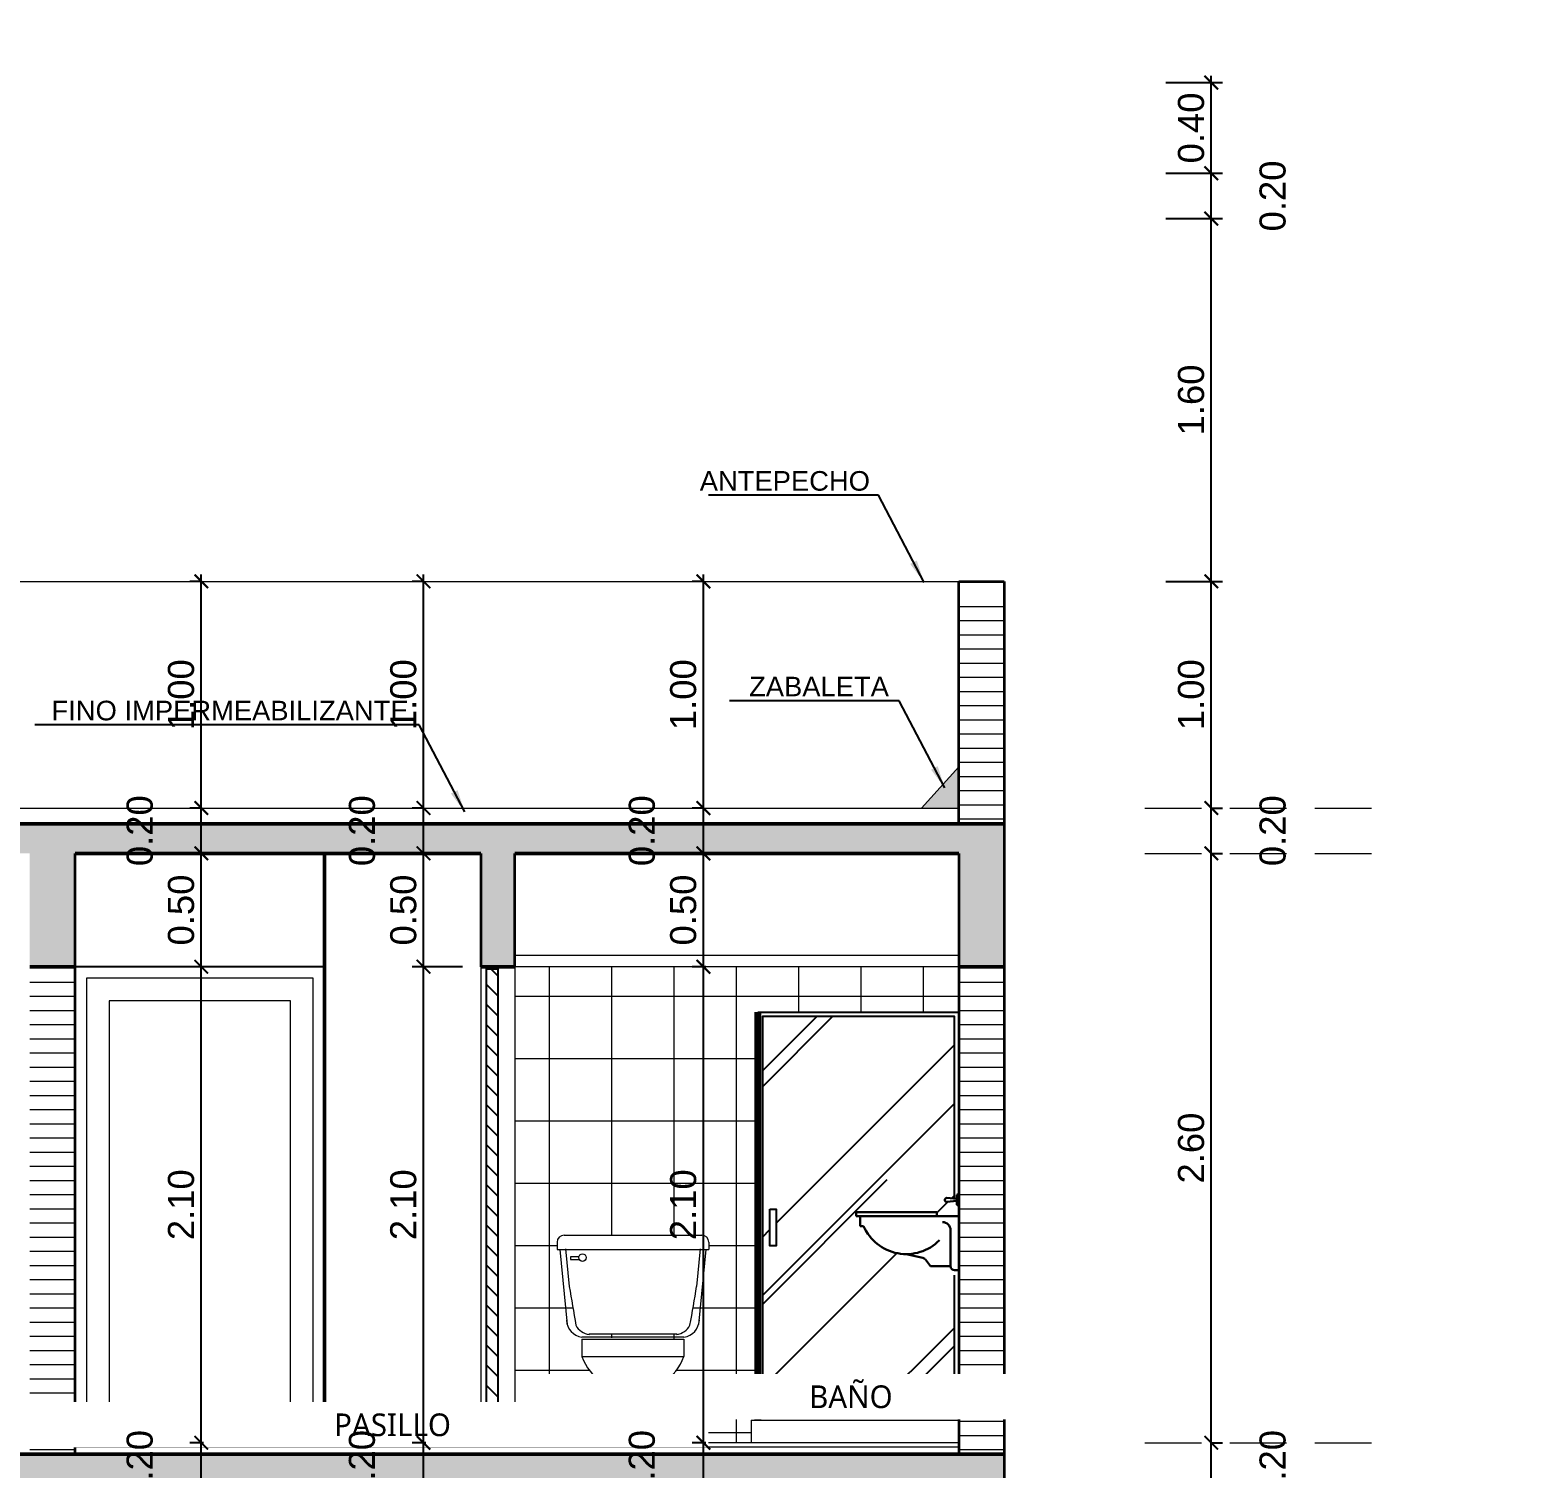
# Model space of a CAD drawing. Header units: feet. Extents: x -417 to 46, y -646 to -218.
# Drawn here: x -76.28 to -69.72, y -604.17 to -597.82 of the extents above; entities that cross this region are included whole.
import ezdxf

# ---------------------------------------------------------------- set-up
doc = ezdxf.new("R2010")
doc.units = ezdxf.units.FT
doc.header["$MEASUREMENT"] = 0
doc.linetypes.add('HIDDEN', pattern=[0.375, 0.25, -0.125])
for name, color, linetype, lineweight in [('A-WALL', 4, 'Continuous', 25), ('DIM-COTAS', 1, 'Continuous', 5), ('FURN', 2, 'Continuous', 30), ('HATH', 8, 'Continuous', 5), ('MB', 2, 'Continuous', 20), ('muros', 4, 'Continuous', 50), ('Piso', 8, 'Continuous', 9), ('PUERTA', 8, 'Continuous', 9), ('TXT', 2, 'Continuous', 9), ('VUELOS', 8, 'HIDDEN', 0)]:
    doc.layers.add(name, color=color, linetype=linetype, lineweight=lineweight)
doc.layers.add('CRISTAL', color=7, linetype='Continuous', true_color=0x0061c2)
for name, color, linetype in [('DIM', 10, 'Continuous'), ('RELLENO', 8, 'Continuous'), ('TEXXT', 8, 'Continuous')]:
    doc.layers.add(name, color=color, linetype=linetype)
doc.styles.add('ads', font='trebuc.ttf', dxfattribs={"height": 0.14})
doc.styles.add('DAMIAN', font='arial.ttf', dxfattribs={"height": 0.12})
doc.styles.get("Standard").update_dxf_attribs({"font": 'arial.ttf', "height": 0.115})
doc.dimstyles.new('KEILY', dxfattribs={"dimtxt": 0.115, "dimasz": 0.06, "dimexe": 0.05, "dimexo": 0.2, "dimgap": 0.03, "dimtad": 1, "dimzin": 1, "dimdsep": 46, "dimtxsty": 'Standard', "dimblk": 'ARCHTICK', "dimcen": 2.5, "dimdle": 0.03, "dimclrd": 256, "dimclre": 256, "dimclrt": 7, "dimadec": 0, "dimazin": 0, "dimtfac": 1, "dimtmove": 2, "dimatfit": 3, "dimfxl": 0.2, "dimfxlon": 1, "dimtolj": 1, "dimtzin": 1, "dimarcsym": 0})

# ---------------------------------------------------------------- blocks, each defined once
blk = doc.blocks.new('A$C61FD6AA4')
at = {"layer": 'RELLENO'}
h = blk.add_hatch(dxfattribs=at)
h.set_pattern_fill('ANSI31', color=256, scale=0.5)
h.set_pattern_definition([(45, (-53.53432, 257.28586), (-0.044194174, 0.044194174), [])])
h.paths.add_polyline_path([(0, 0), (0.05, 0), (0.05, 2.08), (0, 2.08)])
at = {"color": 2}
blk.add_lwpolyline([(0, 0), (0.05, 0), (0.05, 2.08), (0, 2.08)], close=True, dxfattribs=at)
blk = doc.blocks.new('A$C55570C40')
at = {"layer": 'MB', "linetype": 'Continuous'}
for p, q in [((19.4803, 8.6811), (19.4803, 8.6495)), ((19.5119, 8.7127), (20.1186, 8.7127)), ((20.1502, 8.6811), (20.1502, 8.6495)), ((19.4803, 8.6495), (20.1502, 8.6495)), ((19.4929, 8.6495), (19.5253, 8.3188)), ((19.5181, 8.652), (19.5343, 8.4866)), ((19.5777, 8.617), (19.5395, 8.617)), ((19.5395, 8.617), (19.5395, 8.6054)), ((19.5395, 8.6054), (19.5781, 8.6056)), ((20.1124, 8.652), (20.0962, 8.4866)), ((20.1376, 8.6495), (20.1052, 8.3188)), ((20.0102, 8.2754), (19.6203, 8.2754)), ((20.0403, 8.2627), (19.5903, 8.2627)), ((19.5903, 8.2531), (20.0403, 8.2531)), ((19.5903, 8.2531), (19.5903, 8.1772)), ((20.0403, 8.2531), (20.0403, 8.1772)), ((19.5903, 8.1772), (20.0403, 8.1772)), ((19.6699, 7.7968), (19.7253, 8.0374)), ((19.9606, 7.7968), (19.9052, 8.0374)), ((19.9606, 7.7968), (19.6699, 7.7968))]:
    blk.add_line(p, q, dxfattribs=at)
blk.add_circle((19.5927, 8.6137), 0.0167, dxfattribs=at)
for centre, radius, start, end in [((19.5119, 8.6811), 0.0316, 90, 180), ((20.1186, 8.6811), 0.0316, 0, 90), ((29.5165, 10.114), 10.114, 189.25939, 190.24292), ((10.114, 10.114), 10.114, 349.75708, 350.74061), ((19.6008, 8.3406), 0.0786, 182.28768, 262.26796), ((20.0297, 8.3406), 0.0786, 277.73204, 357.71232), ((19.6289, 8.3474), 0.0726, 206.09365, 265.23631), ((20.0016, 8.3474), 0.0726, 274.76369, 333.90635), ((19.8153, 8.2594), 0.2395, 200.06682, 339.93318)]:
    blk.add_arc(centre, radius, start, end, dxfattribs=at)
blk = doc.blocks.new('A$C34696CBE')
at = {"layer": 'FURN', "linetype": 'ByBlock'}
for p, q in [((0.4445, 0.3245), (0.4, 0.3289)), ((0.4445, 0.3423), (0.4534, 0.3467)), ((0.4445, 0.2978), (0.4445, 0.3423)), ((0.4534, 0.3467), (0.4534, 0.2934)), ((0, 0.2667), (0, 0.2489)), ((0.3556, 0.2667), (0, 0.2667)), ((0.3556, 0.2489), (0.3556, 0.2667)), ((0.4, 0.3112), (0.4445, 0.3156)), ((0.4534, 0.2934), (0.4445, 0.2978)), ((0.4534, 0.2489), (0, 0.2489)), ((0.0178, 0.2489), (0.0178, 0.2045)), ((0.0178, 0.2045), (0.0325, 0.2045)), ((0.4534, 0.2489), (0.4534, 0)), ((0.4165, 0.0279), (0.4165, 0.1867)), ((0.2209, 0.0813), (0.2939, 0.0647)), ((0.3052, 0.0578), (0.3276, 0.0279)), ((0.3276, 0.0279), (0.4165, 0.0279)), ((0.452, 0.0102), (0.4342, 0.0102))]:
    blk.add_line(p, q, dxfattribs=at)
for centre, radius, start, end in [((0.4, 0.32), 0.00889, 90, 270), ((0.2209, 0.2869), 0.2057, 203.64102, 315.28389), ((0.3809, 0.1867), 0.0356, 0, 90), ((0.2909, 0.0471), 0.0178, 36.8699, 80.53768), ((0.4342, 0.0279), 0.0178, 180, 270)]:
    blk.add_arc(centre, radius, start, end, dxfattribs=at)
blk = doc.blocks.new('_ArchTick')
at = {"layer": 'DIM-COTAS', "color": 0, "const_width": 0.15}
blk.add_lwpolyline([(-0.5, -0.5), (0.5, 0.5)], dxfattribs=at)
blk = doc.blocks.new('*D2965')
at = {"layer": 'Defpoints', "color": 0, "transparency": 16777216}
for p in [(-73.3094, -604.0551), (-73.3077, -604.0551), (-73.3138, -604.2551)]:
    blk.add_point(p, dxfattribs=at)
at = {"layer": 'DIM', "lineweight": -2, "transparency": 16777216}
for p, q in [((-73.3094, -604.2851), (-73.3094, -604.0251)), ((-73.3094, -604.0551), (-73.3594, -604.0551)), ((-73.3094, -604.2551), (-73.2594, -604.2551))]:
    blk.add_line(p, q, dxfattribs=at)
at = {"layer": 'DIM', "lineweight": -2, "transparency": 16777216, "xscale": 0.06, "yscale": 0.06, "zscale": 0.06}
for p, rotation in [((-73.3094, -604.0551), 90), ((-73.3094, -604.2551), 270)]:
    blk.add_blockref('_ArchTick', p, dxfattribs=dict(at, rotation=rotation))
at = {"layer": 'DIM', "color": 7, "transparency": 16777216, "insert": (-73.5805, -604.1551), "char_height": 0.115, "attachment_point": 5, "rotation": 90}
blk.add_mtext('\\A1;0.20', dxfattribs=at)
blk = doc.blocks.new('*D2966')
at = {"layer": 'Defpoints', "color": 0, "transparency": 16777216}
for p in [(-73.3094, -601.9551), (-73.0991, -601.9551), (-73.0991, -604.0551)]:
    blk.add_point(p, dxfattribs=at)
at = {"layer": 'DIM', "lineweight": -2, "transparency": 16777216}
for p, q in [((-73.3094, -604.0851), (-73.3094, -601.9251)), ((-73.2991, -601.9551), (-73.3594, -601.9551)), ((-73.2991, -604.0551), (-73.3594, -604.0551))]:
    blk.add_line(p, q, dxfattribs=at)
at = {"layer": 'DIM', "lineweight": -2, "transparency": 16777216, "xscale": 0.06, "yscale": 0.06, "zscale": 0.06}
for p, rotation in [((-73.3094, -601.9551), 90), ((-73.3094, -604.0551), 270)]:
    blk.add_blockref('_ArchTick', p, dxfattribs=dict(at, rotation=rotation))
at = {"layer": 'DIM', "color": 7, "transparency": 16777216, "insert": (-73.3981, -603.0051), "char_height": 0.115, "attachment_point": 5, "rotation": 90}
blk.add_mtext('\\A1;2.10', dxfattribs=at)
blk = doc.blocks.new('*D2967')
at = {"layer": 'Defpoints', "color": 0, "transparency": 16777216}
for p in [(-73.3138, -601.4551), (-73.3094, -601.4551), (-73.0991, -601.9551)]:
    blk.add_point(p, dxfattribs=at)
at = {"layer": 'DIM', "lineweight": -2, "transparency": 16777216}
for p, q in [((-73.3094, -601.9851), (-73.3094, -601.4251)), ((-73.3094, -601.4551), (-73.2594, -601.4551)), ((-73.2991, -601.9551), (-73.3594, -601.9551))]:
    blk.add_line(p, q, dxfattribs=at)
at = {"layer": 'DIM', "lineweight": -2, "transparency": 16777216, "xscale": 0.06, "yscale": 0.06, "zscale": 0.06}
for p, rotation in [((-73.3094, -601.4551), 90), ((-73.3094, -601.9551), 270)]:
    blk.add_blockref('_ArchTick', p, dxfattribs=dict(at, rotation=rotation))
at = {"layer": 'DIM', "color": 7, "transparency": 16777216, "insert": (-73.3981, -601.7051), "char_height": 0.115, "attachment_point": 5, "rotation": 90}
blk.add_mtext('\\A1;0.50', dxfattribs=at)
blk = doc.blocks.new('*D2968')
at = {"layer": 'Defpoints', "color": 0, "transparency": 16777216}
for p in [(-73.3094, -601.2551), (-73.3077, -601.2551), (-73.3138, -601.4551)]:
    blk.add_point(p, dxfattribs=at)
at = {"layer": 'DIM', "lineweight": -2, "transparency": 16777216}
for p, q in [((-73.3094, -601.4851), (-73.3094, -601.2251)), ((-73.3094, -601.2551), (-73.3594, -601.2551)), ((-73.3094, -601.4551), (-73.2594, -601.4551))]:
    blk.add_line(p, q, dxfattribs=at)
at = {"layer": 'DIM', "lineweight": -2, "transparency": 16777216, "xscale": 0.06, "yscale": 0.06, "zscale": 0.06}
for p, rotation in [((-73.3094, -601.2551), 90), ((-73.3094, -601.4551), 270)]:
    blk.add_blockref('_ArchTick', p, dxfattribs=dict(at, rotation=rotation))
at = {"layer": 'DIM', "color": 7, "transparency": 16777216, "insert": (-73.5805, -601.3551), "char_height": 0.115, "attachment_point": 5, "rotation": 90}
blk.add_mtext('\\A1;0.20', dxfattribs=at)
blk = doc.blocks.new('*D2969')
at = {"layer": 'Defpoints', "color": 0, "transparency": 16777216}
for p in [(-73.3094, -600.2551), (-73.3031, -600.2551), (-73.3077, -601.2551)]:
    blk.add_point(p, dxfattribs=at)
at = {"layer": 'DIM', "lineweight": -2, "transparency": 16777216}
for p, q in [((-73.3094, -601.2851), (-73.3094, -600.2251)), ((-73.3094, -600.2551), (-73.3594, -600.2551)), ((-73.3094, -601.2551), (-73.3594, -601.2551))]:
    blk.add_line(p, q, dxfattribs=at)
at = {"layer": 'DIM', "lineweight": -2, "transparency": 16777216, "xscale": 0.06, "yscale": 0.06, "zscale": 0.06}
for p, rotation in [((-73.3094, -600.2551), 90), ((-73.3094, -601.2551), 270)]:
    blk.add_blockref('_ArchTick', p, dxfattribs=dict(at, rotation=rotation))
at = {"layer": 'DIM', "color": 7, "transparency": 16777216, "insert": (-73.3981, -600.7551), "char_height": 0.115, "attachment_point": 5, "rotation": 90}
blk.add_mtext('\\A1;1.00', dxfattribs=at)
blk = doc.blocks.new('*D2975')
at = {"layer": 'Defpoints', "color": 0, "transparency": 16777216}
for p in [(-74.5444, -604.0551), (-74.5426, -604.0551), (-74.5487, -604.2551)]:
    blk.add_point(p, dxfattribs=at)
at = {"layer": 'DIM', "lineweight": -2, "transparency": 16777216}
for p, q in [((-74.5444, -604.2851), (-74.5444, -604.0251)), ((-74.5444, -604.0551), (-74.5944, -604.0551)), ((-74.5444, -604.2551), (-74.4944, -604.2551))]:
    blk.add_line(p, q, dxfattribs=at)
at = {"layer": 'DIM', "lineweight": -2, "transparency": 16777216, "xscale": 0.06, "yscale": 0.06, "zscale": 0.06}
for p, rotation in [((-74.5444, -604.0551), 90), ((-74.5444, -604.2551), 270)]:
    blk.add_blockref('_ArchTick', p, dxfattribs=dict(at, rotation=rotation))
at = {"layer": 'DIM', "color": 7, "transparency": 16777216, "insert": (-74.8155, -604.1551), "char_height": 0.115, "attachment_point": 5, "rotation": 90}
blk.add_mtext('\\A1;0.20', dxfattribs=at)
blk = doc.blocks.new('*D2976')
at = {"layer": 'Defpoints', "color": 0, "transparency": 16777216}
for p in [(-74.5444, -601.9551), (-74.1726, -601.9551), (-74.3341, -604.0551)]:
    blk.add_point(p, dxfattribs=at)
at = {"layer": 'DIM', "lineweight": -2, "transparency": 16777216}
for p, q in [((-74.5444, -604.0851), (-74.5444, -601.9251)), ((-74.3726, -601.9551), (-74.5944, -601.9551)), ((-74.5341, -604.0551), (-74.5944, -604.0551))]:
    blk.add_line(p, q, dxfattribs=at)
at = {"layer": 'DIM', "lineweight": -2, "transparency": 16777216, "xscale": 0.06, "yscale": 0.06, "zscale": 0.06}
for p, rotation in [((-74.5444, -601.9551), 90), ((-74.5444, -604.0551), 270)]:
    blk.add_blockref('_ArchTick', p, dxfattribs=dict(at, rotation=rotation))
at = {"layer": 'DIM', "color": 7, "transparency": 16777216, "insert": (-74.6331, -603.0051), "char_height": 0.115, "attachment_point": 5, "rotation": 90}
blk.add_mtext('\\A1;2.10', dxfattribs=at)
blk = doc.blocks.new('*D2977')
at = {"layer": 'Defpoints', "color": 0, "transparency": 16777216}
for p in [(-74.5487, -601.4551), (-74.5444, -601.4551), (-74.1726, -601.9551)]:
    blk.add_point(p, dxfattribs=at)
at = {"layer": 'DIM', "lineweight": -2, "transparency": 16777216}
for p, q in [((-74.5444, -601.9851), (-74.5444, -601.4251)), ((-74.5444, -601.4551), (-74.4944, -601.4551)), ((-74.3726, -601.9551), (-74.5944, -601.9551))]:
    blk.add_line(p, q, dxfattribs=at)
at = {"layer": 'DIM', "lineweight": -2, "transparency": 16777216, "xscale": 0.06, "yscale": 0.06, "zscale": 0.06}
for p, rotation in [((-74.5444, -601.4551), 90), ((-74.5444, -601.9551), 270)]:
    blk.add_blockref('_ArchTick', p, dxfattribs=dict(at, rotation=rotation))
at = {"layer": 'DIM', "color": 7, "transparency": 16777216, "insert": (-74.6331, -601.7051), "char_height": 0.115, "attachment_point": 5, "rotation": 90}
blk.add_mtext('\\A1;0.50', dxfattribs=at)
blk = doc.blocks.new('*D2978')
at = {"layer": 'Defpoints', "color": 0, "transparency": 16777216}
for p in [(-74.5444, -601.2551), (-74.5426, -601.2551), (-74.5487, -601.4551)]:
    blk.add_point(p, dxfattribs=at)
at = {"layer": 'DIM', "lineweight": -2, "transparency": 16777216}
for p, q in [((-74.5444, -601.4851), (-74.5444, -601.2251)), ((-74.5444, -601.2551), (-74.5944, -601.2551)), ((-74.5444, -601.4551), (-74.4944, -601.4551))]:
    blk.add_line(p, q, dxfattribs=at)
at = {"layer": 'DIM', "lineweight": -2, "transparency": 16777216, "xscale": 0.06, "yscale": 0.06, "zscale": 0.06}
for p, rotation in [((-74.5444, -601.2551), 90), ((-74.5444, -601.4551), 270)]:
    blk.add_blockref('_ArchTick', p, dxfattribs=dict(at, rotation=rotation))
at = {"layer": 'DIM', "color": 7, "transparency": 16777216, "insert": (-74.8155, -601.3551), "char_height": 0.115, "attachment_point": 5, "rotation": 90}
blk.add_mtext('\\A1;0.20', dxfattribs=at)
blk = doc.blocks.new('*D2979')
at = {"layer": 'Defpoints', "color": 0, "transparency": 16777216}
for p in [(-74.5444, -600.2551), (-74.538, -600.2551), (-74.5426, -601.2551)]:
    blk.add_point(p, dxfattribs=at)
at = {"layer": 'DIM', "lineweight": -2, "transparency": 16777216}
for p, q in [((-74.5444, -601.2851), (-74.5444, -600.2251)), ((-74.5444, -600.2551), (-74.5944, -600.2551)), ((-74.5444, -601.2551), (-74.5944, -601.2551))]:
    blk.add_line(p, q, dxfattribs=at)
at = {"layer": 'DIM', "lineweight": -2, "transparency": 16777216, "xscale": 0.06, "yscale": 0.06, "zscale": 0.06}
for p, rotation in [((-74.5444, -600.2551), 90), ((-74.5444, -601.2551), 270)]:
    blk.add_blockref('_ArchTick', p, dxfattribs=dict(at, rotation=rotation))
at = {"layer": 'DIM', "color": 7, "transparency": 16777216, "insert": (-74.6331, -600.7551), "char_height": 0.115, "attachment_point": 5, "rotation": 90}
blk.add_mtext('\\A1;1.00', dxfattribs=at)
blk = doc.blocks.new('*D2985')
at = {"layer": 'Defpoints', "color": 0, "transparency": 16777216}
for p in [(-75.5251, -604.0551), (-75.5233, -604.0551), (-75.5294, -604.2551)]:
    blk.add_point(p, dxfattribs=at)
at = {"layer": 'DIM', "lineweight": -2, "transparency": 16777216}
for p, q in [((-75.5251, -604.2851), (-75.5251, -604.0251)), ((-75.5251, -604.0551), (-75.5751, -604.0551)), ((-75.5251, -604.2551), (-75.4751, -604.2551))]:
    blk.add_line(p, q, dxfattribs=at)
at = {"layer": 'DIM', "lineweight": -2, "transparency": 16777216, "xscale": 0.06, "yscale": 0.06, "zscale": 0.06}
for p, rotation in [((-75.5251, -604.0551), 90), ((-75.5251, -604.2551), 270)]:
    blk.add_blockref('_ArchTick', p, dxfattribs=dict(at, rotation=rotation))
at = {"layer": 'DIM', "color": 7, "transparency": 16777216, "insert": (-75.7962, -604.1551), "char_height": 0.115, "attachment_point": 5, "rotation": 90}
blk.add_mtext('\\A1;0.20', dxfattribs=at)
blk = doc.blocks.new('*D2986')
at = {"layer": 'Defpoints', "color": 0, "transparency": 16777216}
for p in [(-75.5251, -601.9551), (-75.3148, -601.9551), (-75.3148, -604.0551)]:
    blk.add_point(p, dxfattribs=at)
at = {"layer": 'DIM', "lineweight": -2, "transparency": 16777216}
for p, q in [((-75.5251, -604.0851), (-75.5251, -601.9251)), ((-75.5148, -601.9551), (-75.5751, -601.9551)), ((-75.5148, -604.0551), (-75.5751, -604.0551))]:
    blk.add_line(p, q, dxfattribs=at)
at = {"layer": 'DIM', "lineweight": -2, "transparency": 16777216, "xscale": 0.06, "yscale": 0.06, "zscale": 0.06}
for p, rotation in [((-75.5251, -601.9551), 90), ((-75.5251, -604.0551), 270)]:
    blk.add_blockref('_ArchTick', p, dxfattribs=dict(at, rotation=rotation))
at = {"layer": 'DIM', "color": 7, "transparency": 16777216, "insert": (-75.6138, -603.0051), "char_height": 0.115, "attachment_point": 5, "rotation": 90}
blk.add_mtext('\\A1;2.10', dxfattribs=at)
blk = doc.blocks.new('*D2987')
at = {"layer": 'Defpoints', "color": 0, "transparency": 16777216}
for p in [(-75.5294, -601.4551), (-75.5251, -601.4551), (-75.3148, -601.9551)]:
    blk.add_point(p, dxfattribs=at)
at = {"layer": 'DIM', "lineweight": -2, "transparency": 16777216}
for p, q in [((-75.5251, -601.9851), (-75.5251, -601.4251)), ((-75.5251, -601.4551), (-75.4751, -601.4551)), ((-75.5148, -601.9551), (-75.5751, -601.9551))]:
    blk.add_line(p, q, dxfattribs=at)
at = {"layer": 'DIM', "lineweight": -2, "transparency": 16777216, "xscale": 0.06, "yscale": 0.06, "zscale": 0.06}
for p, rotation in [((-75.5251, -601.4551), 90), ((-75.5251, -601.9551), 270)]:
    blk.add_blockref('_ArchTick', p, dxfattribs=dict(at, rotation=rotation))
at = {"layer": 'DIM', "color": 7, "transparency": 16777216, "insert": (-75.6138, -601.7051), "char_height": 0.115, "attachment_point": 5, "rotation": 90}
blk.add_mtext('\\A1;0.50', dxfattribs=at)
blk = doc.blocks.new('*D2988')
at = {"layer": 'Defpoints', "color": 0, "transparency": 16777216}
for p in [(-75.5251, -601.2551), (-75.5233, -601.2551), (-75.5294, -601.4551)]:
    blk.add_point(p, dxfattribs=at)
at = {"layer": 'DIM', "lineweight": -2, "transparency": 16777216}
for p, q in [((-75.5251, -601.4851), (-75.5251, -601.2251)), ((-75.5251, -601.2551), (-75.5751, -601.2551)), ((-75.5251, -601.4551), (-75.4751, -601.4551))]:
    blk.add_line(p, q, dxfattribs=at)
at = {"layer": 'DIM', "lineweight": -2, "transparency": 16777216, "xscale": 0.06, "yscale": 0.06, "zscale": 0.06}
for p, rotation in [((-75.5251, -601.2551), 90), ((-75.5251, -601.4551), 270)]:
    blk.add_blockref('_ArchTick', p, dxfattribs=dict(at, rotation=rotation))
at = {"layer": 'DIM', "color": 7, "transparency": 16777216, "insert": (-75.7962, -601.3551), "char_height": 0.115, "attachment_point": 5, "rotation": 90}
blk.add_mtext('\\A1;0.20', dxfattribs=at)
blk = doc.blocks.new('*D2989')
at = {"layer": 'Defpoints', "color": 0, "transparency": 16777216}
for p in [(-75.5251, -600.2551), (-75.5187, -600.2551), (-75.5233, -601.2551)]:
    blk.add_point(p, dxfattribs=at)
at = {"layer": 'DIM', "lineweight": -2, "transparency": 16777216}
for p, q in [((-75.5251, -601.2851), (-75.5251, -600.2251)), ((-75.5251, -600.2551), (-75.5751, -600.2551)), ((-75.5251, -601.2551), (-75.5751, -601.2551))]:
    blk.add_line(p, q, dxfattribs=at)
at = {"layer": 'DIM', "lineweight": -2, "transparency": 16777216, "xscale": 0.06, "yscale": 0.06, "zscale": 0.06}
for p, rotation in [((-75.5251, -600.2551), 90), ((-75.5251, -601.2551), 270)]:
    blk.add_blockref('_ArchTick', p, dxfattribs=dict(at, rotation=rotation))
at = {"layer": 'DIM', "color": 7, "transparency": 16777216, "insert": (-75.6138, -600.7551), "char_height": 0.115, "attachment_point": 5, "rotation": 90}
blk.add_mtext('\\A1;1.00', dxfattribs=at)
blk = doc.blocks.new('*D3115')
at = {"layer": 'Defpoints', "color": 0, "transparency": 16777216}
for p in [(-71.1585, -604.0551), (-71.0684, -604.0551), (-71.0684, -604.2551)]:
    blk.add_point(p, dxfattribs=at)
at = {"layer": 'DIM', "lineweight": -2, "transparency": 16777216}
for p, q in [((-71.0684, -604.2851), (-71.0684, -604.0251)), ((-71.0684, -604.0551), (-71.0184, -604.0551)), ((-71.0684, -604.2551), (-71.0184, -604.2551))]:
    blk.add_line(p, q, dxfattribs=at)
at = {"layer": 'DIM', "lineweight": -2, "transparency": 16777216, "xscale": 0.06, "yscale": 0.06, "zscale": 0.06}
for p, rotation in [((-71.0684, -604.0551), 90), ((-71.0684, -604.2551), 270)]:
    blk.add_blockref('_ArchTick', p, dxfattribs=dict(at, rotation=rotation))
at = {"layer": 'DIM', "color": 7, "transparency": 16777216, "insert": (-70.7973, -604.1551), "char_height": 0.115, "attachment_point": 5, "rotation": 90}
blk.add_mtext('\\A1;0.20', dxfattribs=at)
blk = doc.blocks.new('*D3116')
at = {"layer": 'Defpoints', "color": 0, "transparency": 16777216}
for p in [(-71.0684, -601.4551), (-71.0684, -601.4551), (-71.1585, -604.0551)]:
    blk.add_point(p, dxfattribs=at)
at = {"layer": 'DIM', "lineweight": -2, "transparency": 16777216}
for p, q in [((-71.0684, -604.0851), (-71.0684, -601.4251)), ((-71.0684, -601.4551), (-71.0184, -601.4551)), ((-71.0684, -604.0551), (-71.0184, -604.0551))]:
    blk.add_line(p, q, dxfattribs=at)
at = {"layer": 'DIM', "lineweight": -2, "transparency": 16777216, "xscale": 0.06, "yscale": 0.06, "zscale": 0.06}
for p, rotation in [((-71.0684, -601.4551), 90), ((-71.0684, -604.0551), 270)]:
    blk.add_blockref('_ArchTick', p, dxfattribs=dict(at, rotation=rotation))
at = {"layer": 'DIM', "color": 7, "transparency": 16777216, "insert": (-71.1571, -602.7551), "char_height": 0.115, "attachment_point": 5, "rotation": 90}
blk.add_mtext('\\A1;2.60', dxfattribs=at)
blk = doc.blocks.new('*D3117')
at = {"layer": 'Defpoints', "color": 0, "transparency": 16777216}
for p in [(-71.2027, -601.2551), (-71.0684, -601.2551), (-71.0684, -601.4551)]:
    blk.add_point(p, dxfattribs=at)
at = {"layer": 'DIM', "lineweight": -2, "transparency": 16777216}
for p, q in [((-71.0684, -601.4851), (-71.0684, -601.2251)), ((-71.0684, -601.2551), (-71.0184, -601.2551)), ((-71.0684, -601.4551), (-71.0184, -601.4551))]:
    blk.add_line(p, q, dxfattribs=at)
at = {"layer": 'DIM', "lineweight": -2, "transparency": 16777216, "xscale": 0.06, "yscale": 0.06, "zscale": 0.06}
for p, rotation in [((-71.0684, -601.2551), 90), ((-71.0684, -601.4551), 270)]:
    blk.add_blockref('_ArchTick', p, dxfattribs=dict(at, rotation=rotation))
at = {"layer": 'DIM', "color": 7, "transparency": 16777216, "insert": (-70.7973, -601.3551), "char_height": 0.115, "attachment_point": 5, "rotation": 90}
blk.add_mtext('\\A1;0.20', dxfattribs=at)
blk = doc.blocks.new('*D3118')
at = {"layer": 'Defpoints', "color": 0, "transparency": 16777216}
for p in [(-71.9819, -600.2551), (-71.0684, -600.2551), (-71.2027, -601.2551)]:
    blk.add_point(p, dxfattribs=at)
at = {"layer": 'DIM', "lineweight": -2, "transparency": 16777216}
for p, q in [((-71.0684, -601.2851), (-71.0684, -600.2251)), ((-71.2684, -600.2551), (-71.0184, -600.2551)), ((-71.0684, -601.2551), (-71.0184, -601.2551))]:
    blk.add_line(p, q, dxfattribs=at)
at = {"layer": 'DIM', "lineweight": -2, "transparency": 16777216, "xscale": 0.06, "yscale": 0.06, "zscale": 0.06}
for p, rotation in [((-71.0684, -600.2551), 90), ((-71.0684, -601.2551), 270)]:
    blk.add_blockref('_ArchTick', p, dxfattribs=dict(at, rotation=rotation))
at = {"layer": 'DIM', "color": 7, "transparency": 16777216, "insert": (-71.1571, -600.7551), "char_height": 0.115, "attachment_point": 5, "rotation": 90}
blk.add_mtext('\\A1;1.00', dxfattribs=at)
blk = doc.blocks.new('*D2901')
at = {"layer": 'Defpoints', "color": 0, "transparency": 16777216}
for p in [(-80.9819, -598.6551), (-71.0684, -598.6551), (-71.9819, -600.2551)]:
    blk.add_point(p, dxfattribs=at)
at = {"layer": 'DIM', "lineweight": -2, "transparency": 16777216}
for p, q in [((-71.2684, -598.6551), (-71.0184, -598.6551)), ((-71.0684, -600.2851), (-71.0684, -598.6251)), ((-71.2684, -600.2551), (-71.0184, -600.2551))]:
    blk.add_line(p, q, dxfattribs=at)
at = {"layer": 'DIM', "lineweight": -2, "transparency": 16777216, "xscale": 0.06, "yscale": 0.06, "zscale": 0.06}
for p, rotation in [((-71.0684, -598.6551), 90), ((-71.0684, -600.2551), 270)]:
    blk.add_blockref('_ArchTick', p, dxfattribs=dict(at, rotation=rotation))
at = {"layer": 'DIM', "color": 7, "transparency": 16777216, "insert": (-71.1571, -599.4551), "char_height": 0.115, "attachment_point": 5, "rotation": 90}
blk.add_mtext('\\A1;1.60', dxfattribs=at)
blk = doc.blocks.new('*D2902')
at = {"layer": 'Defpoints', "color": 0, "transparency": 16777216}
for p in [(-80.9819, -598.4551), (-71.0684, -598.4551), (-80.9819, -598.6551)]:
    blk.add_point(p, dxfattribs=at)
at = {"layer": 'DIM', "lineweight": -2, "transparency": 16777216}
for p, q in [((-71.2684, -598.4551), (-71.0184, -598.4551)), ((-71.0684, -598.6851), (-71.0684, -598.4251)), ((-71.2684, -598.6551), (-71.0184, -598.6551))]:
    blk.add_line(p, q, dxfattribs=at)
at = {"layer": 'DIM', "lineweight": -2, "transparency": 16777216, "xscale": 0.06, "yscale": 0.06, "zscale": 0.06}
for p, rotation in [((-71.0684, -598.4551), 90), ((-71.0684, -598.6551), 270)]:
    blk.add_blockref('_ArchTick', p, dxfattribs=dict(at, rotation=rotation))
at = {"layer": 'DIM', "color": 7, "transparency": 16777216, "insert": (-70.7973, -598.5551), "char_height": 0.115, "attachment_point": 5, "rotation": 90}
blk.add_mtext('\\A1;0.20', dxfattribs=at)
blk = doc.blocks.new('*D2903')
at = {"layer": 'Defpoints', "color": 0, "transparency": 16777216}
for p in [(-81.2819, -598.0551), (-71.0684, -598.0551), (-80.9819, -598.4551)]:
    blk.add_point(p, dxfattribs=at)
at = {"layer": 'DIM', "lineweight": -2, "transparency": 16777216}
for p, q in [((-71.2684, -598.0551), (-71.0184, -598.0551)), ((-71.0684, -598.4851), (-71.0684, -598.0251)), ((-71.2684, -598.4551), (-71.0184, -598.4551))]:
    blk.add_line(p, q, dxfattribs=at)
at = {"layer": 'DIM', "lineweight": -2, "transparency": 16777216, "xscale": 0.06, "yscale": 0.06, "zscale": 0.06}
for p, rotation in [((-71.0684, -598.0551), 90), ((-71.0684, -598.4551), 270)]:
    blk.add_blockref('_ArchTick', p, dxfattribs=dict(at, rotation=rotation))
at = {"layer": 'DIM', "color": 7, "transparency": 16777216, "insert": (-71.1571, -598.2551), "char_height": 0.115, "attachment_point": 5, "rotation": 90}
blk.add_mtext('\\A1;0.40', dxfattribs=at)
blk = doc.blocks.new('*D2904')
at = {"layer": 'Defpoints', "color": 0, "transparency": 16777216}
for p in [(-71.0184, -597.8551), (-66.969, -597.8551), (-67.2243, -609.8551)]:
    blk.add_point(p, dxfattribs=at)
at = {"layer": 'DIM', "lineweight": -2, "transparency": 16777216}
for p, q in [((-67.169, -597.8551), (-66.919, -597.8551)), ((-66.969, -609.8851), (-66.969, -597.8251)), ((-67.0243, -609.8551), (-66.919, -609.8551))]:
    blk.add_line(p, q, dxfattribs=at)
at = {"layer": 'DIM', "lineweight": -2, "transparency": 16777216, "xscale": 0.06, "yscale": 0.06, "zscale": 0.06}
for p, rotation in [((-66.969, -597.8551), 90), ((-66.969, -609.8551), 270)]:
    blk.add_blockref('_ArchTick', p, dxfattribs=dict(at, rotation=rotation))
at = {"layer": 'DIM', "color": 7, "transparency": 16777216, "insert": (-67.0577, -603.8551), "char_height": 0.115, "attachment_point": 5, "rotation": 90}
blk.add_mtext('\\A1;12.00', dxfattribs=at)

msp = doc.modelspace()

# ---------------------------------------------------------------- hatches: boundary and pattern name
h = msp.add_hatch()
h.set_pattern_fill('AR-RROOF', color=8, scale=0.7, angle=45)
h.set_pattern_definition([(45, (23.91135, -588.61036), (0.5939697, 1.583919), [10.5, -1.4, 3.5, -0.7]), (45, (24.3222, -587.70455), (-1.153291, 0.163342), [2.1, -0.231, 4.2, -0.525]), (45, (23.7381, -587.94214), (2.2422356, 2.9055018), [5.6, -0.98, 2.8, -0.7])])
h.paths.add_polyline_path([(-73.0491, -602.1751), (-72.2019, -602.1751), (-72.2019, -602.9784), (-72.2335, -602.9753, 1.104988), (-72.2353, -602.9929), (-72.2019, -602.9895), (-72.2019, -603.0551), (-72.2797, -603.0551), (-72.2797, -603.0373), (-72.6353, -603.0373), (-72.6353, -603.0551), (-72.6175, -603.0551), (-72.6175, -603.0995), (-72.6028, -603.0995, 0.297918), (-72.4144, -603.2227), (-72.3394, -603.2398, -0.162643), (-72.3301, -603.2462), (-72.3077, -603.2761), (-72.2188, -603.2761, 0.400262), (-72.2019, -603.2938), (-72.2019, -603.9351), (-73.0491, -603.9351)])
h.paths.add_polyline_path([(-72.9882, -603.0244), (-73.0161, -603.0244), (-73.0161, -603.1863), (-72.9882, -603.1863)], flags=16)
at = {"layer": 'Piso'}
h = msp.add_hatch(dxfattribs=at)
h.set_pattern_fill('ANSI31', color=256, scale=0.5, angle=135)
h.set_pattern_definition([(180, (23.91135, -590.74047), (-7e-18, -0.0625), [])])
h.paths.add_polyline_path([(-72.1819, -600.3251), (-71.9819, -600.3251), (-71.9819, -601.3251), (-72.1819, -601.3251)])
h = msp.add_hatch(color=256, dxfattribs=at)
h.dxf.hatch_style = 1
h.paths.add_polyline_path([(-72.1819, -601.073), (-72.1819, -601.2551), (-72.3465, -601.2551)])
h = msp.add_hatch(dxfattribs=at)
h.set_pattern_fill('AR-CONC', color=256, scale=0.02)
h.set_pattern_definition([(50, (23.91135, -588.6174), (0.14345204, -0.01255043), [0.015, -0.165]), (355, (23.91135, -588.6174), (-0.02775027, 0.15043843), [0.012, -0.132]), (100.45144, (23.9233, -588.61844), (0.11570177, 0.137888), [0.01274804, -0.14022842]), (46.1842, (23.91135, -588.5774), (0.21344827, -0.03310386), [0.0225, -0.2475]), (96.63564, (23.92913, -588.58016), (0.1869324, 0.19482372), [0.01912207, -0.21034275]), (351.18416, (23.91135, -588.5774), (0.1869324, 0.1948237), [0.018, -0.198]), (21, (23.93135, -588.5874), (0.11938141, -0.08052378), [0.015, -0.165]), (326, (23.93135, -588.5874), (0.04866307, 0.14503), [0.012, -0.132]), (71.45144, (23.9413, -588.59411), (0.16804448, 0.06450623), [0.01274804, -0.14022842]), (37.5, (23.911347, -588.617397), (0.00243197, 0.06657877), [0, -0.1304, 0, -0.134, 0, -0.1325]), (7.5, (23.91135, -588.6174), (0.052613907, 0.078882342), [0, -0.0764, 0, -0.1274, 0, -0.0505]), (327.5, (23.866747, -588.617397), (0.106764487, -0.004510974), [0, -0.05, 0, -0.156, 0, -0.207]), (317.5, (23.84675, -588.6174), (0.116637234, 0.020021), [0, -0.065, 0, -0.1036, 0, -0.147])])
h.paths.add_polyline_path([(-93.7819, -601.9551), (-93.7819, -601.3251), (-71.9819, -601.3251), (-71.9819, -601.9551), (-72.1819, -601.9551), (-72.1819, -601.4551), (-74.1419, -601.4551), (-74.1419, -601.9551), (-74.2919, -601.9551), (-74.2919, -601.4551), (-76.0819, -601.4621), (-76.0819, -601.9551), (-76.2819, -601.9551), (-76.2819, -601.4551), (-77.8819, -601.4551), (-77.8819, -601.9551), (-78.0819, -601.9551), (-78.0819, -601.4621), (-82.7819, -601.4621), (-82.7819, -601.9551), (-82.9819, -601.9551), (-82.9819, -601.4551), (-87.6819, -601.4551), (-87.6819, -601.9621), (-87.8819, -601.9621), (-87.8819, -601.4551), (-89.4819, -601.4551), (-89.4819, -601.9621), (-89.6819, -601.9621), (-89.6819, -601.4551), (-91.4719, -601.4551), (-91.4719, -601.9551), (-91.6219, -601.9551), (-91.6219, -601.4551), (-93.5819, -601.4551), (-93.5819, -601.9551)])
h = msp.add_hatch(dxfattribs=at)
h.set_pattern_fill('ANSI31', color=256, scale=0.5, angle=135)
h.set_pattern_definition([(180, (28.011347, -594.210356), (-7e-18, -0.0625), [])])
h.paths.add_polyline_path([(-76.2819, -601.9551), (-76.0819, -601.9551), (-76.0819, -604.1051), (-76.2819, -604.1051)])
h = msp.add_hatch(dxfattribs=at)
h.set_pattern_fill('NET', color=256, scale=2.2)
h.set_pattern_definition([(0, (23.91135, -588.61036), (0, 0.275), []), (90, (23.91135, -588.61036), (-0.275, 2e-17), [])])
h.paths.add_polyline_path([(-74.1419, -601.9551), (-72.1819, -601.9551), (-72.1819, -602.1551), (-73.0691, -602.1551), (-73.0691, -603.9551), (-73.0991, -603.9551), (-73.0991, -604.0551), (-73.475, -604.0551), (-73.5304, -603.8144, 0.21195), (-73.3953, -603.6746), (-73.3953, -603.5988), (-73.8348, -603.5899, -0.33416), (-73.9102, -603.5331), (-73.913, -603.5046, 0.439443), (-73.8348, -603.5899), (-73.8453, -603.5988), (-73.8453, -603.6746, 0.21195), (-73.7103, -603.8144), (-73.7657, -604.0551), (-74.1419, -604.0551)])
h.paths.add_polyline_path([(-73.9237, -603.1391, 0.414214), (-73.9553, -603.1707), (-73.9553, -603.2024), (-73.9173, -603.2024), (-73.9013, -603.3652, 0.004291), (-73.8719, -603.5364, 0.254508), (-73.8153, -603.5765), (-73.4254, -603.5765, 0.254508), (-73.3688, -603.5364, 0.004291), (-73.3394, -603.3652), (-73.3234, -603.2024), (-73.2854, -603.2024), (-73.2854, -603.1707, 0.414214), (-73.317, -603.1391)], flags=16)
h.paths.add_polyline_path([(-73.8592, -603.2348), (-73.8961, -603.2348), (-73.8961, -603.2465), (-73.8575, -603.2463, 0.773685), (-73.8263, -603.2382, 0.904069)], flags=0)
h = msp.add_hatch(dxfattribs=at)
h.set_pattern_fill('ANSI31', color=256, scale=0.5, angle=135)
h.set_pattern_definition([(180, (23.91135, -594.210356), (-7e-18, -0.0625), [])])
h.paths.add_polyline_path([(-72.1819, -601.9551), (-71.9819, -601.9551), (-71.9819, -604.1051), (-72.1819, -604.1051)])
h = msp.add_hatch(dxfattribs=at)
h.set_pattern_fill('AR-CONC', color=256, scale=0.02)
h.set_pattern_definition([(50, (23.91135, -591.41036), (0.14345204, -0.01255043), [0.015, -0.165]), (355, (23.91135, -591.41036), (-0.02775027, 0.15043843), [0.012, -0.132]), (100.45144, (23.9233, -591.4114), (0.11570177, 0.137888), [0.01274804, -0.14022842]), (46.1842, (23.91135, -591.37036), (0.21344827, -0.03310386), [0.0225, -0.2475]), (96.63564, (23.92913, -591.37312), (0.1869324, 0.19482372), [0.01912207, -0.21034275]), (351.18416, (23.91135, -591.37036), (0.1869324, 0.1948237), [0.018, -0.198]), (21, (23.93135, -591.38036), (0.11938141, -0.08052378), [0.015, -0.165]), (326, (23.93135, -591.38036), (0.04866307, 0.14503), [0.012, -0.132]), (71.45144, (23.9413, -591.38707), (0.16804448, 0.06450623), [0.01274804, -0.14022842]), (37.5, (23.911347, -591.410356), (0.00243197, 0.06657877), [0, -0.1304, 0, -0.134, 0, -0.1325]), (7.5, (23.91135, -591.41036), (0.052613907, 0.078882342), [0, -0.0764, 0, -0.1274, 0, -0.0505]), (327.5, (23.866747, -591.410356), (0.106764487, -0.004510974), [0, -0.05, 0, -0.156, 0, -0.207]), (317.5, (23.84675, -591.41036), (0.116637234, 0.020021), [0, -0.065, 0, -0.1036, 0, -0.147])])
h.paths.add_polyline_path([(-93.7819, -604.7551), (-93.7819, -604.1051), (-71.9819, -604.1051), (-71.9819, -604.7551), (-72.1819, -604.7551), (-72.1819, -604.2551), (-74.1419, -604.2551), (-74.1419, -604.7551), (-74.2919, -604.7551), (-74.2919, -604.2551), (-76.0819, -604.2551), (-76.0819, -604.7551), (-76.2819, -604.7551), (-76.2819, -604.2551), (-77.8819, -604.2551), (-77.8819, -604.7551), (-78.0819, -604.7551), (-78.0819, -604.2551), (-82.7819, -604.2551), (-82.7819, -604.7551), (-82.9819, -604.7551), (-82.9819, -604.2551), (-87.6819, -604.2551), (-87.6819, -604.7551), (-87.8819, -604.7551), (-87.8819, -604.2551), (-89.4819, -604.2551), (-89.4819, -604.7551), (-89.6819, -604.7551), (-89.6819, -604.2551), (-91.4719, -604.2551), (-91.4719, -604.7551), (-91.6219, -604.7551), (-91.6219, -604.2551), (-93.5819, -604.2551), (-93.5819, -604.7551)])

# ---------------------------------------------------------------- linework, layer by layer
msp.add_line((-74.9819, -601.9551), (-76.0819, -601.9551))
at = {"color": 8}
msp.add_line((-73.0691, -602.1551), (-72.1819, -602.1551), dxfattribs=at)
msp.add_lwpolyline([(-72.2019, -602.9727), (-72.2019, -602.1751), (-73.0491, -602.1751), (-73.0491, -603.9351), (-72.2019, -603.9351), (-72.2019, -603.3153)], dxfattribs=at)
msp.add_lwpolyline([(-73.0161, -603.0244), (-72.9882, -603.0244), (-72.9882, -603.1863), (-73.0161, -603.1863)], close=True)
at = {"layer": 'A-WALL', "lineweight": 35}
for p, q in [((-72.1819, -601.3251), (-72.1819, -600.2551)), ((-72.1819, -600.2551), (-71.9819, -600.2551))]:
    msp.add_line(p, q, dxfattribs=at)
at = {"layer": 'A-WALL', "lineweight": 35, "extrusion": (-2.36659e-12, -8.94772e-16, -1)}
for p, q in [((-71.9819, -600.2551), (-71.9819, -608.3536)), ((-76.0819, -604.1051), (-76.0819, -601.4551)), ((-74.2919, -601.4551), (-74.2919, -601.9551)), ((-74.1419, -601.9551), (-74.1419, -601.4551)), ((-72.1819, -601.4551), (-72.1819, -604.1051))]:
    msp.add_line(p, q, dxfattribs=at)
at = {"layer": 'CRISTAL', "const_width": 0.03}
msp.add_lwpolyline([(-73.0691, -603.9551), (-73.0691, -602.1551)], dxfattribs=at)
at = {"layer": 'HATH'}
msp.add_lwpolyline([(-72.1819, -601.073), (-72.3465, -601.2551), (-72.1819, -601.2551), (-72.1819, -601.073)], dxfattribs=at)
at = {"layer": 'MB'}
for p, q in [((-74.9819, -601.9551), (-76.0819, -601.9551)), ((-74.9819, -601.9551), (-74.9819, -604.0551)), ((-74.2919, -601.9551), (-74.2919, -604.0551)), ((-73.0991, -603.9551), (-72.1819, -603.9551)), ((-73.0991, -603.9551), (-73.0991, -604.0551)), ((-72.1819, -604.0551), (-76.0819, -604.0551)), ((-74.2919, -604.1051), (-76.0819, -604.1051)), ((-72.1819, -604.1051), (-74.1419, -604.1051))]:
    msp.add_line(p, q, dxfattribs=at)
at = {"layer": 'muros'}
for p, q in [((-93.7819, -601.3251), (-71.9819, -601.3251)), ((-74.2919, -601.4551), (-76.0819, -601.4551)), ((-74.9819, -601.4551), (-74.9819, -604.0551)), ((-72.1819, -601.4551), (-74.1419, -601.4551)), ((-76.2819, -601.9551), (-76.0819, -601.9551)), ((-74.2919, -601.9551), (-74.1419, -601.9551)), ((-74.1419, -601.9551), (-74.2919, -601.9551)), ((-72.1819, -601.9551), (-71.9819, -601.9551)), ((-93.7819, -604.1051), (-71.9819, -604.1051))]:
    msp.add_line(p, q, dxfattribs=at)
at = {"layer": 'Piso'}
for p, q in [((-93.5819, -601.2551), (-72.1819, -601.2551)), ((-72.1819, -601.9051), (-74.1419, -601.9051)), ((-74.1419, -601.9551), (-74.1419, -604.0551)), ((-72.1819, -601.9551), (-74.1419, -601.9551)), ((-74.2919, -604.0551), (-76.0819, -604.0551)), ((-74.1419, -604.0751), (-76.0819, -604.0751)), ((-72.1819, -604.0551), (-74.1419, -604.0551)), ((-72.1819, -604.0751), (-74.1419, -604.0751))]:
    msp.add_line(p, q, dxfattribs=at)
at = {"layer": 'PUERTA', "color": 7}
msp.add_line((-81.3819, -600.2551), (-72.1819, -600.2551), dxfattribs=at)
at = {"layer": 'PUERTA'}
msp.add_lwpolyline([(-74.9819, -601.9551), (-76.0819, -601.9551), (-76.0819, -604.0551), (-74.9819, -604.0551)], close=True, dxfattribs=at)
at = {"layer": 'PUERTA', "color": 7}
for points in [[(-75.0319, -602.0051), (-76.0319, -602.0051), (-76.0319, -604.0051), (-75.0319, -604.0051)], [(-75.1319, -602.1051), (-75.9319, -602.1051), (-75.9319, -603.9051), (-75.1319, -603.9051)]]:
    msp.add_lwpolyline(points, close=True, dxfattribs=at)
at = {"layer": 'VUELOS'}
for p, q in [((-71.3616, -601.2551), (-70.2951, -601.2551)), ((-71.3616, -601.4551), (-70.2951, -601.4551)), ((-71.3616, -604.0551), (-70.2951, -604.0551))]:
    msp.add_line(p, q, dxfattribs=at)

# ---------------------------------------------------------------- block references
at = {"xscale": -1}
msp.add_blockref('A$C61FD6AA4', (-74.2169, -604.0451), dxfattribs=at)
for name, p in [('A$C34696CBE', (-72.6353, -603.304)), ('A$C55570C40', (-93.4356, -611.8519))]:
    msp.add_blockref(name, p)

# ---------------------------------------------------------------- texts
at = {"layer": 'TEXXT', "color": 7, "style": 'DAMIAN'}
for s, p in [('ANTEPECHO', (-73.3255, -599.8552, -0.1218)), ('ZABALETA', (-73.1078, -600.7623)), ('FINO IMPERMEABILIZANTE', (-76.1859, -600.8682))]:
    msp.add_text(s, height=0.0864, dxfattribs=at).set_placement(p)

# ---------------------------------------------------------------- dimensions: what is measured, and where the dimension line sits
at = {"layer": 'DIM'}
for base, p1, p2, picture, middle in [((-66.969, -597.8551), (-67.2243, -609.8551), (-71.0184, -597.8551), '*D2904', (-67.0577, -603.8551)), ((-71.0684, -598.0551), (-80.9819, -598.4551), (-81.2819, -598.0551), '*D2903', (-71.1571, -598.2551)), ((-71.0684, -598.4551), (-80.9819, -598.6551), (-80.9819, -598.4551), '*D2902', (-70.7973, -598.5551)), ((-71.0684, -598.6551), (-71.9819, -600.2551), (-80.9819, -598.6551), '*D2901', (-71.1571, -599.4551)), ((-75.5251, -600.2551), (-75.5233, -601.2551), (-75.5187, -600.2551), '*D2989', (-75.6138, -600.7551)), ((-74.5444, -600.2551), (-74.5426, -601.2551), (-74.538, -600.2551), '*D2979', (-74.6331, -600.7551)), ((-73.3094, -600.2551), (-73.3077, -601.2551), (-73.3031, -600.2551), '*D2969', (-73.3981, -600.7551)), ((-71.0684, -600.2551), (-71.2027, -601.2551), (-71.9819, -600.2551), '*D3118', (-71.1571, -600.7551)), ((-75.5251, -601.2551), (-75.5294, -601.4551), (-75.5233, -601.2551), '*D2988', (-75.7962, -601.3551)), ((-74.5444, -601.2551), (-74.5487, -601.4551), (-74.5426, -601.2551), '*D2978', (-74.8155, -601.3551)), ((-73.3094, -601.2551), (-73.3138, -601.4551), (-73.3077, -601.2551), '*D2968', (-73.5805, -601.3551)), ((-71.0684, -601.2551), (-71.0684, -601.4551), (-71.2027, -601.2551), '*D3117', (-70.7973, -601.3551)), ((-75.5251, -601.4551), (-75.3148, -601.9551), (-75.5294, -601.4551), '*D2987', (-75.6138, -601.7051)), ((-74.5444, -601.4551), (-74.1726, -601.9551), (-74.5487, -601.4551), '*D2977', (-74.6331, -601.7051)), ((-73.3094, -601.4551), (-73.0991, -601.9551), (-73.3138, -601.4551), '*D2967', (-73.3981, -601.7051)), ((-71.0684, -604.0551), (-71.0684, -604.2551), (-71.1585, -604.0551), '*D3115', (-70.7973, -604.1551))]:
    dim = msp.add_linear_dim(base=base, p1=p1, p2=p2, angle=90, dimstyle='KEILY', dxfattribs=at)
    dim.commit()
    dim.dimension.update_dxf_attribs({"geometry": picture, "text_midpoint": middle})

# ---------------------------------------------------------------- leaders
for points in [[(-72.336, -600.2595, -0.1218), (-72.5372, -599.8748, -0.1218), (-73.2862, -599.8748, -0.1218)], [(-72.2441, -601.1666), (-72.4453, -600.7819), (-73.1943, -600.7819)], [(-74.3625, -601.2724), (-74.5637, -600.8878), (-76.2588, -600.8878)]]:
    msp.add_leader(points, dimstyle='KEILY', override={"dimasz": 0.1, "dimgap": 0.04, "dimtad": 0}, dxfattribs=at)

# ---------------------------------------------------------------- next in the draw order: texts
at = {"layer": 'TXT', "insert": (-72.6587, -603.8021), "char_height": 0.1, "width": 2.688, "attachment_point": 2, "style": 'ads', "bg_fill": 2}
msp.add_mtext('BAÑO', dxfattribs=at)

# ---------------------------------------------------------------- next in the draw order: texts
at = {"layer": 'TXT', "insert": (-74.6812, -603.9259), "char_height": 0.1, "width": 2.688, "attachment_point": 2, "style": 'ads', "bg_fill": 2}
msp.add_mtext('PASILLO', dxfattribs=at)

# ---------------------------------------------------------------- next in the draw order: dimensions: what is measured, and where the dimension line sits
at = {"layer": 'DIM'}
dim = msp.add_linear_dim(base=(-71.0684, -601.4551), p1=(-71.1585, -604.0551), p2=(-71.0684, -601.4551), angle=90, dimstyle='KEILY', dxfattribs=at)
dim.commit()
dim.dimension.update_dxf_attribs({"geometry": '*D3116', "text_midpoint": (-71.1571, -602.7551)})

# ---------------------------------------------------------------- next in the draw order: texts
at = {"layer": 'TXT', "insert": (-77.0232, -603.9259), "char_height": 0.1, "width": 2.688, "attachment_point": 2, "style": 'ads', "bg_fill": 2}
msp.add_mtext('PASILLO', dxfattribs=at)

# ---------------------------------------------------------------- next in the draw order: dimensions: what is measured, and where the dimension line sits
at = {"layer": 'DIM'}
for base, p1, p2, picture, middle in [((-74.5444, -601.9551), (-74.3341, -604.0551), (-74.1726, -601.9551), '*D2976', (-74.6331, -603.0051)), ((-73.3094, -601.9551), (-73.0991, -604.0551), (-73.0991, -601.9551), '*D2966', (-73.3981, -603.0051)), ((-74.5444, -604.0551), (-74.5487, -604.2551), (-74.5426, -604.0551), '*D2975', (-74.8155, -604.1551)), ((-73.3094, -604.0551), (-73.3138, -604.2551), (-73.3077, -604.0551), '*D2965', (-73.5805, -604.1551))]:
    dim = msp.add_linear_dim(base=base, p1=p1, p2=p2, angle=90, dimstyle='KEILY', dxfattribs=at)
    dim.commit()
    dim.dimension.update_dxf_attribs({"geometry": picture, "text_midpoint": middle})

# ---------------------------------------------------------------- next in the draw order: dimensions: what is measured, and where the dimension line sits
for base, p1, p2, picture, middle in [((-75.5251, -601.9551), (-75.3148, -604.0551), (-75.3148, -601.9551), '*D2986', (-75.6138, -603.0051)), ((-75.5251, -604.0551), (-75.5294, -604.2551), (-75.5233, -604.0551), '*D2985', (-75.7962, -604.1551))]:
    dim = msp.add_linear_dim(base=base, p1=p1, p2=p2, angle=90, dimstyle='KEILY', dxfattribs=at)
    dim.commit()
    dim.dimension.update_dxf_attribs({"geometry": picture, "text_midpoint": middle})

doc.saveas('drawing.dxf')
